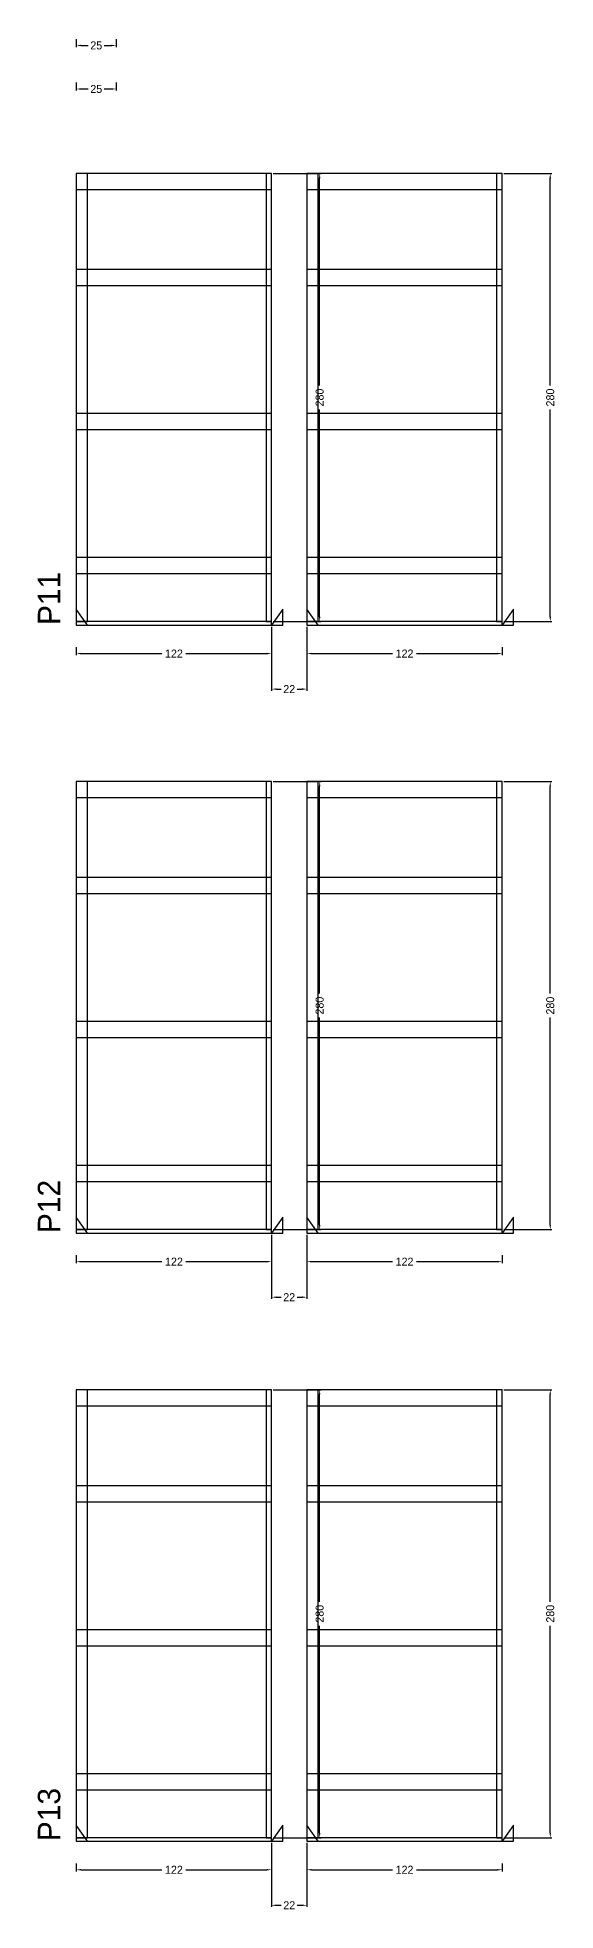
# Model space of a CAD drawing. Header units: centimetres. Extents: x -10500 to 4299, y -38766 to 295.
# Drawn here: x 3976 to 4299, y -4603 to -3433 of the extents above; entities that cross this region are included whole.
import ezdxf

# ---------------------------------------------------------------- set-up
doc = ezdxf.new("R2010")
doc.units = ezdxf.units.CM
for name, color, linetype in [('COTA', 241, 'Continuous'), ('NOMENCLATURA', 7, 'Continuous'), ('SARR_2.2x10', 60, 'Continuous'), ('SARR_2.2x7', 40, 'Continuous'), ('SARR_3.5x7', 81, 'Continuous')]:
    doc.layers.add(name, color=color, linetype=linetype)
doc.dimstyles.new('PAINEL-NOVA', dxfattribs={"dimtxt": 5, "dimasz": 3, "dimexe": 1, "dimexo": 1, "dimgap": 1, "dimtad": 1, "dimcen": 2.5, "dimazin": 3, "dimtfac": 1, "dimtmove": 0, "dimatfit": 3})

# ---------------------------------------------------------------- blocks, each defined once
blk = doc.blocks.new('_CLOSEDFILLED')
at = {"color": 0, "linetype": 'BYBLOCK'}
blk.add_solid([(-1, 0.16), (0, 0), (-1, -0.16)], dxfattribs=at)
blk = doc.blocks.new('*D271')
for p, q in [((4000, -3433.8), (4000, -3438.8)), ((4003, -3437.8), (4007.5, -3437.8)), ((4017.5, -3437.8), (4022, -3437.8)), ((4025, -3433.8), (4025, -3438.8))]:
    blk.add_line(p, q)
at = {"layer": 'Defpoints'}
for p in [(4000, -3432.8), (4000, -3437.8), (4025, -3432.8)]:
    blk.add_point(p, dxfattribs=at)
at = {"layer": 'SARR_2.2x10', "xscale": 3, "yscale": 3, "rotation": 180}
blk.add_blockref('_CLOSEDFILLED', (4000, -3437.8), dxfattribs=at)
at = {"layer": 'SARR_2.2x10', "xscale": 3, "yscale": 3}
blk.add_blockref('_CLOSEDFILLED', (4025, -3437.8), dxfattribs=at)
at = {"layer": 'SARR_2.2x10', "insert": (4012.5, -3437.8), "char_height": 5, "attachment_point": 5}
blk.add_mtext('25', dxfattribs=at)
blk = doc.blocks.new('*D276')
for p, q in [((4000, -3461), (4000, -3466)), ((4025, -3461), (4025, -3466)), ((4003, -3465), (4007.5, -3465)), ((4017.5, -3465), (4022, -3465))]:
    blk.add_line(p, q)
at = {"layer": 'Defpoints'}
for p in [(4000, -3460), (4025, -3460), (4000, -3465)]:
    blk.add_point(p, dxfattribs=at)
at = {"layer": 'SARR_2.2x10', "xscale": 3, "yscale": 3, "rotation": 180}
blk.add_blockref('_CLOSEDFILLED', (4000, -3465), dxfattribs=at)
at = {"layer": 'SARR_2.2x10', "xscale": 3, "yscale": 3}
blk.add_blockref('_CLOSEDFILLED', (4025, -3465), dxfattribs=at)
at = {"layer": 'SARR_2.2x10', "insert": (4012.5, -3465), "char_height": 5, "attachment_point": 5}
blk.add_mtext('25', dxfattribs=at)
blk = doc.blocks.new('*D297')
for p, q in [((4000, -3813.8), (4000, -3818.8)), ((4122, -3813.8), (4122, -3818.8)), ((4003, -3817.8), (4053.5, -3817.8)), ((4068.5, -3817.8), (4119, -3817.8))]:
    blk.add_line(p, q)
at = {"layer": 'Defpoints'}
for p in [(4000, -3812.8), (4122, -3812.8), (4000, -3817.8)]:
    blk.add_point(p, dxfattribs=at)
at = {"layer": 'SARR_2.2x10', "xscale": 3, "yscale": 3, "rotation": 180}
blk.add_blockref('_CLOSEDFILLED', (4000, -3817.8), dxfattribs=at)
at = {"layer": 'SARR_2.2x10', "xscale": 3, "yscale": 3}
blk.add_blockref('_CLOSEDFILLED', (4122, -3817.8), dxfattribs=at)
at = {"layer": 'SARR_2.2x10', "insert": (4061, -3817.8), "char_height": 5, "attachment_point": 5}
blk.add_mtext('122', dxfattribs=at)
blk = doc.blocks.new('*D298')
for p, q in [((4123, -3517.8), (4153, -3517.8)), ((4152, -3650.3), (4152, -3520.8)), ((4152, -3794.8), (4152, -3665.3)), ((4123, -3797.8), (4153, -3797.8))]:
    blk.add_line(p, q)
at = {"layer": 'Defpoints'}
for p in [(4122, -3517.8), (4122, -3797.8), (4152, -3797.8)]:
    blk.add_point(p, dxfattribs=at)
at = {"layer": 'SARR_2.2x10', "xscale": 3, "yscale": 3}
for p, rotation in [((4152, -3517.8), 90), ((4152, -3797.8), 270)]:
    blk.add_blockref('_CLOSEDFILLED', p, dxfattribs=dict(at, rotation=rotation))
at = {"layer": 'SARR_2.2x10', "insert": (4152, -3657.8), "char_height": 5, "attachment_point": 5, "rotation": 90}
blk.add_mtext('280', dxfattribs=at)
blk = doc.blocks.new('GRA-E')
at = {"layer": 'SARR_2.2x7'}
blk.add_lwpolyline([(0, 0), (7, 0), (0, 10)], close=True, dxfattribs=at)
blk = doc.blocks.new('GRA-D')
at = {"layer": 'SARR_2.2x7'}
blk.add_lwpolyline([(0, 0), (7, 0), (7, 10)], close=True, dxfattribs=at)
blk = doc.blocks.new('*D299')
for p, q in [((4144, -3813.8), (4144, -3818.8)), ((4266, -3813.8), (4266, -3818.8)), ((4147, -3817.8), (4197.5, -3817.8)), ((4212.5, -3817.8), (4263, -3817.8))]:
    blk.add_line(p, q)
at = {"layer": 'Defpoints'}
for p in [(4144, -3812.8), (4266, -3812.8), (4144, -3817.8)]:
    blk.add_point(p, dxfattribs=at)
at = {"layer": 'SARR_2.2x10', "xscale": 3, "yscale": 3, "rotation": 180}
blk.add_blockref('_CLOSEDFILLED', (4144, -3817.8), dxfattribs=at)
at = {"layer": 'SARR_2.2x10', "xscale": 3, "yscale": 3}
blk.add_blockref('_CLOSEDFILLED', (4266, -3817.8), dxfattribs=at)
at = {"layer": 'SARR_2.2x10', "insert": (4205, -3817.8), "char_height": 5, "attachment_point": 5}
blk.add_mtext('122', dxfattribs=at)
blk = doc.blocks.new('*D300')
for p, q in [((4267, -3517.8), (4297, -3517.8)), ((4296, -3650.3), (4296, -3520.8)), ((4296, -3794.8), (4296, -3665.3)), ((4267, -3797.8), (4297, -3797.8))]:
    blk.add_line(p, q)
at = {"layer": 'Defpoints'}
for p in [(4266, -3517.8), (4266, -3797.8), (4296, -3797.8)]:
    blk.add_point(p, dxfattribs=at)
at = {"layer": 'SARR_2.2x10', "xscale": 3, "yscale": 3}
for p, rotation in [((4296, -3517.8), 90), ((4296, -3797.8), 270)]:
    blk.add_blockref('_CLOSEDFILLED', p, dxfattribs=dict(at, rotation=rotation))
at = {"layer": 'SARR_2.2x10', "insert": (4296, -3657.8), "char_height": 5, "attachment_point": 5, "rotation": 90}
blk.add_mtext('280', dxfattribs=at)
blk = doc.blocks.new('*D301')
for p, q in [((4267, -3517.8), (4297, -3517.8)), ((4296, -3650.3), (4296, -3520.8)), ((4296, -3794.8), (4296, -3665.3)), ((4267, -3797.8), (4297, -3797.8))]:
    blk.add_line(p, q)
at = {"layer": 'Defpoints'}
for p in [(4266, -3517.8), (4266, -3797.8), (4296, -3797.8)]:
    blk.add_point(p, dxfattribs=at)
at = {"layer": 'SARR_2.2x10', "xscale": 3, "yscale": 3}
for p, rotation in [((4296, -3517.8), 90), ((4296, -3797.8), 270)]:
    blk.add_blockref('_CLOSEDFILLED', p, dxfattribs=dict(at, rotation=rotation))
at = {"layer": 'SARR_2.2x10', "insert": (4296, -3657.8), "char_height": 5, "attachment_point": 5, "rotation": 90}
blk.add_mtext('280', dxfattribs=at)
blk = doc.blocks.new('*D302')
for p, q in [((4267, -3517.8), (4297, -3517.8)), ((4296, -3650.3), (4296, -3520.8)), ((4296, -3794.8), (4296, -3665.3)), ((4267, -3797.8), (4297, -3797.8))]:
    blk.add_line(p, q)
at = {"layer": 'Defpoints'}
for p in [(4266, -3517.8), (4266, -3797.8), (4296, -3797.8)]:
    blk.add_point(p, dxfattribs=at)
at = {"layer": 'SARR_2.2x10', "xscale": 3, "yscale": 3}
for p, rotation in [((4296, -3517.8), 90), ((4296, -3797.8), 270)]:
    blk.add_blockref('_CLOSEDFILLED', p, dxfattribs=dict(at, rotation=rotation))
at = {"layer": 'SARR_2.2x10', "insert": (4296, -3657.8), "char_height": 5, "attachment_point": 5, "rotation": 90}
blk.add_mtext('280', dxfattribs=at)
blk = doc.blocks.new('*D303')
for p, q in [((4267, -3517.8), (4297, -3517.8)), ((4296, -3650.3), (4296, -3520.8)), ((4296, -3794.8), (4296, -3665.3)), ((4267, -3797.8), (4297, -3797.8))]:
    blk.add_line(p, q)
at = {"layer": 'Defpoints'}
for p in [(4266, -3517.8), (4266, -3797.8), (4296, -3797.8)]:
    blk.add_point(p, dxfattribs=at)
at = {"layer": 'SARR_2.2x10', "xscale": 3, "yscale": 3}
for p, rotation in [((4296, -3517.8), 90), ((4296, -3797.8), 270)]:
    blk.add_blockref('_CLOSEDFILLED', p, dxfattribs=dict(at, rotation=rotation))
at = {"layer": 'SARR_2.2x10', "insert": (4296, -3657.8), "char_height": 5, "attachment_point": 5, "rotation": 90}
blk.add_mtext('280', dxfattribs=at)
blk = doc.blocks.new('*D304')
for p, q in [((4267, -3517.8), (4297, -3517.8)), ((4296, -3650.3), (4296, -3520.8)), ((4296, -3794.8), (4296, -3665.3)), ((4267, -3797.8), (4297, -3797.8))]:
    blk.add_line(p, q)
at = {"layer": 'Defpoints'}
for p in [(4266, -3517.8), (4266, -3797.8), (4296, -3797.8)]:
    blk.add_point(p, dxfattribs=at)
at = {"layer": 'SARR_2.2x10', "xscale": 3, "yscale": 3}
for p, rotation in [((4296, -3517.8), 90), ((4296, -3797.8), 270)]:
    blk.add_blockref('_CLOSEDFILLED', p, dxfattribs=dict(at, rotation=rotation))
at = {"layer": 'SARR_2.2x10', "insert": (4296, -3657.8), "char_height": 5, "attachment_point": 5, "rotation": 90}
blk.add_mtext('280', dxfattribs=at)
blk = doc.blocks.new('*D305')
for p, q in [((4267, -3517.8), (4297, -3517.8)), ((4296, -3650.3), (4296, -3520.8)), ((4296, -3794.8), (4296, -3665.3)), ((4267, -3797.8), (4297, -3797.8))]:
    blk.add_line(p, q)
at = {"layer": 'Defpoints'}
for p in [(4266, -3517.8), (4266, -3797.8), (4296, -3797.8)]:
    blk.add_point(p, dxfattribs=at)
at = {"layer": 'SARR_2.2x10', "xscale": 3, "yscale": 3}
for p, rotation in [((4296, -3517.8), 90), ((4296, -3797.8), 270)]:
    blk.add_blockref('_CLOSEDFILLED', p, dxfattribs=dict(at, rotation=rotation))
at = {"layer": 'SARR_2.2x10', "insert": (4296, -3657.8), "char_height": 5, "attachment_point": 5, "rotation": 90}
blk.add_mtext('280', dxfattribs=at)
blk = doc.blocks.new('*D306')
for p, q in [((4267, -3517.8), (4297, -3517.8)), ((4296, -3650.3), (4296, -3520.8)), ((4296, -3794.8), (4296, -3665.3)), ((4267, -3797.8), (4297, -3797.8))]:
    blk.add_line(p, q)
at = {"layer": 'Defpoints'}
for p in [(4266, -3517.8), (4266, -3797.8), (4296, -3797.8)]:
    blk.add_point(p, dxfattribs=at)
at = {"layer": 'SARR_2.2x10', "xscale": 3, "yscale": 3}
for p, rotation in [((4296, -3517.8), 90), ((4296, -3797.8), 270)]:
    blk.add_blockref('_CLOSEDFILLED', p, dxfattribs=dict(at, rotation=rotation))
at = {"layer": 'SARR_2.2x10', "insert": (4296, -3657.8), "char_height": 5, "attachment_point": 5, "rotation": 90}
blk.add_mtext('280', dxfattribs=at)
blk = doc.blocks.new('*D307')
for p, q in [((4267, -3517.8), (4297, -3517.8)), ((4296, -3650.3), (4296, -3520.8)), ((4296, -3794.8), (4296, -3665.3)), ((4267, -3797.8), (4297, -3797.8))]:
    blk.add_line(p, q)
at = {"layer": 'Defpoints'}
for p in [(4266, -3517.8), (4266, -3797.8), (4296, -3797.8)]:
    blk.add_point(p, dxfattribs=at)
at = {"layer": 'SARR_2.2x10', "xscale": 3, "yscale": 3}
for p, rotation in [((4296, -3517.8), 90), ((4296, -3797.8), 270)]:
    blk.add_blockref('_CLOSEDFILLED', p, dxfattribs=dict(at, rotation=rotation))
at = {"layer": 'SARR_2.2x10', "insert": (4296, -3657.8), "char_height": 5, "attachment_point": 5, "rotation": 90}
blk.add_mtext('280', dxfattribs=at)
blk = doc.blocks.new('*D308')
for p, q in [((4267, -3517.8), (4297, -3517.8)), ((4296, -3650.3), (4296, -3520.8)), ((4296, -3794.8), (4296, -3665.3)), ((4267, -3797.8), (4297, -3797.8))]:
    blk.add_line(p, q)
at = {"layer": 'Defpoints'}
for p in [(4266, -3517.8), (4266, -3797.8), (4296, -3797.8)]:
    blk.add_point(p, dxfattribs=at)
at = {"layer": 'SARR_2.2x10', "xscale": 3, "yscale": 3}
for p, rotation in [((4296, -3517.8), 90), ((4296, -3797.8), 270)]:
    blk.add_blockref('_CLOSEDFILLED', p, dxfattribs=dict(at, rotation=rotation))
at = {"layer": 'SARR_2.2x10', "insert": (4296, -3657.8), "char_height": 5, "attachment_point": 5, "rotation": 90}
blk.add_mtext('280', dxfattribs=at)
blk = doc.blocks.new('*D309')
for p, q in [((4267, -3517.8), (4297, -3517.8)), ((4296, -3650.3), (4296, -3520.8)), ((4296, -3794.8), (4296, -3665.3)), ((4267, -3797.8), (4297, -3797.8))]:
    blk.add_line(p, q)
at = {"layer": 'Defpoints'}
for p in [(4266, -3517.8), (4266, -3797.8), (4296, -3797.8)]:
    blk.add_point(p, dxfattribs=at)
at = {"layer": 'SARR_2.2x10', "xscale": 3, "yscale": 3}
for p, rotation in [((4296, -3517.8), 90), ((4296, -3797.8), 270)]:
    blk.add_blockref('_CLOSEDFILLED', p, dxfattribs=dict(at, rotation=rotation))
at = {"layer": 'SARR_2.2x10', "insert": (4296, -3657.8), "char_height": 5, "attachment_point": 5, "rotation": 90}
blk.add_mtext('280', dxfattribs=at)
blk = doc.blocks.new('*D310')
for p, q in [((4122, -3801), (4122, -3841)), ((4144, -3801), (4144, -3841)), ((4125, -3840), (4128, -3840)), ((4138, -3840), (4141, -3840))]:
    blk.add_line(p, q)
at = {"layer": 'Defpoints'}
for p in [(4122, -3800), (4144, -3800), (4122, -3840)]:
    blk.add_point(p, dxfattribs=at)
at = {"layer": 'COTA', "xscale": 3, "yscale": 3, "rotation": 180}
blk.add_blockref('_CLOSEDFILLED', (4122, -3840), dxfattribs=at)
at = {"layer": 'COTA', "xscale": 3, "yscale": 3}
blk.add_blockref('_CLOSEDFILLED', (4144, -3840), dxfattribs=at)
at = {"layer": 'COTA', "insert": (4133, -3840), "char_height": 5, "attachment_point": 5}
blk.add_mtext('22', dxfattribs=at)
blk = doc.blocks.new('*D331')
for p, q in [((4000, -4193.8), (4000, -4198.8)), ((4003, -4197.8), (4053.5, -4197.8)), ((4068.5, -4197.8), (4119, -4197.8)), ((4122, -4193.8), (4122, -4198.8))]:
    blk.add_line(p, q)
at = {"layer": 'Defpoints'}
for p in [(4000, -4192.8), (4000, -4197.8), (4122, -4192.8)]:
    blk.add_point(p, dxfattribs=at)
at = {"layer": 'SARR_2.2x10', "xscale": 3, "yscale": 3, "rotation": 180}
blk.add_blockref('_CLOSEDFILLED', (4000, -4197.8), dxfattribs=at)
at = {"layer": 'SARR_2.2x10', "xscale": 3, "yscale": 3}
blk.add_blockref('_CLOSEDFILLED', (4122, -4197.8), dxfattribs=at)
at = {"layer": 'SARR_2.2x10', "insert": (4061, -4197.8), "char_height": 5, "attachment_point": 5}
blk.add_mtext('122', dxfattribs=at)
blk = doc.blocks.new('*D332')
for p, q in [((4123, -3897.8), (4153, -3897.8)), ((4152, -4030.3), (4152, -3900.8)), ((4152, -4174.8), (4152, -4045.3)), ((4123, -4177.8), (4153, -4177.8))]:
    blk.add_line(p, q)
at = {"layer": 'Defpoints'}
for p in [(4122, -3897.8), (4122, -4177.8), (4152, -4177.8)]:
    blk.add_point(p, dxfattribs=at)
at = {"layer": 'SARR_2.2x10', "xscale": 3, "yscale": 3}
for p, rotation in [((4152, -3897.8), 90), ((4152, -4177.8), 270)]:
    blk.add_blockref('_CLOSEDFILLED', p, dxfattribs=dict(at, rotation=rotation))
at = {"layer": 'SARR_2.2x10', "insert": (4152, -4037.8), "char_height": 5, "attachment_point": 5, "rotation": 90}
blk.add_mtext('280', dxfattribs=at)
blk = doc.blocks.new('*D333')
for p, q in [((4144, -4193.8), (4144, -4198.8)), ((4147, -4197.8), (4197.5, -4197.8)), ((4212.5, -4197.8), (4263, -4197.8)), ((4266, -4193.8), (4266, -4198.8))]:
    blk.add_line(p, q)
at = {"layer": 'Defpoints'}
for p in [(4144, -4192.8), (4144, -4197.8), (4266, -4192.8)]:
    blk.add_point(p, dxfattribs=at)
at = {"layer": 'SARR_2.2x10', "xscale": 3, "yscale": 3, "rotation": 180}
blk.add_blockref('_CLOSEDFILLED', (4144, -4197.8), dxfattribs=at)
at = {"layer": 'SARR_2.2x10', "xscale": 3, "yscale": 3}
blk.add_blockref('_CLOSEDFILLED', (4266, -4197.8), dxfattribs=at)
at = {"layer": 'SARR_2.2x10', "insert": (4205, -4197.8), "char_height": 5, "attachment_point": 5}
blk.add_mtext('122', dxfattribs=at)
blk = doc.blocks.new('*D334')
for p, q in [((4267, -3897.8), (4297, -3897.8)), ((4296, -4030.3), (4296, -3900.8)), ((4296, -4174.8), (4296, -4045.3)), ((4267, -4177.8), (4297, -4177.8))]:
    blk.add_line(p, q)
at = {"layer": 'Defpoints'}
for p in [(4266, -3897.8), (4266, -4177.8), (4296, -4177.8)]:
    blk.add_point(p, dxfattribs=at)
at = {"layer": 'SARR_2.2x10', "xscale": 3, "yscale": 3}
for p, rotation in [((4296, -3897.8), 90), ((4296, -4177.8), 270)]:
    blk.add_blockref('_CLOSEDFILLED', p, dxfattribs=dict(at, rotation=rotation))
at = {"layer": 'SARR_2.2x10', "insert": (4296, -4037.8), "char_height": 5, "attachment_point": 5, "rotation": 90}
blk.add_mtext('280', dxfattribs=at)
blk = doc.blocks.new('*D335')
for p, q in [((4267, -3897.8), (4297, -3897.8)), ((4296, -4030.3), (4296, -3900.8)), ((4296, -4174.8), (4296, -4045.3)), ((4267, -4177.8), (4297, -4177.8))]:
    blk.add_line(p, q)
at = {"layer": 'Defpoints'}
for p in [(4266, -3897.8), (4266, -4177.8), (4296, -4177.8)]:
    blk.add_point(p, dxfattribs=at)
at = {"layer": 'SARR_2.2x10', "xscale": 3, "yscale": 3}
for p, rotation in [((4296, -3897.8), 90), ((4296, -4177.8), 270)]:
    blk.add_blockref('_CLOSEDFILLED', p, dxfattribs=dict(at, rotation=rotation))
at = {"layer": 'SARR_2.2x10', "insert": (4296, -4037.8), "char_height": 5, "attachment_point": 5, "rotation": 90}
blk.add_mtext('280', dxfattribs=at)
blk = doc.blocks.new('*D336')
for p, q in [((4267, -3897.8), (4297, -3897.8)), ((4296, -4030.3), (4296, -3900.8)), ((4296, -4174.8), (4296, -4045.3)), ((4267, -4177.8), (4297, -4177.8))]:
    blk.add_line(p, q)
at = {"layer": 'Defpoints'}
for p in [(4266, -3897.8), (4266, -4177.8), (4296, -4177.8)]:
    blk.add_point(p, dxfattribs=at)
at = {"layer": 'SARR_2.2x10', "xscale": 3, "yscale": 3}
for p, rotation in [((4296, -3897.8), 90), ((4296, -4177.8), 270)]:
    blk.add_blockref('_CLOSEDFILLED', p, dxfattribs=dict(at, rotation=rotation))
at = {"layer": 'SARR_2.2x10', "insert": (4296, -4037.8), "char_height": 5, "attachment_point": 5, "rotation": 90}
blk.add_mtext('280', dxfattribs=at)
blk = doc.blocks.new('*D337')
for p, q in [((4267, -3897.8), (4297, -3897.8)), ((4296, -4030.3), (4296, -3900.8)), ((4296, -4174.8), (4296, -4045.3)), ((4267, -4177.8), (4297, -4177.8))]:
    blk.add_line(p, q)
at = {"layer": 'Defpoints'}
for p in [(4266, -3897.8), (4266, -4177.8), (4296, -4177.8)]:
    blk.add_point(p, dxfattribs=at)
at = {"layer": 'SARR_2.2x10', "xscale": 3, "yscale": 3}
for p, rotation in [((4296, -3897.8), 90), ((4296, -4177.8), 270)]:
    blk.add_blockref('_CLOSEDFILLED', p, dxfattribs=dict(at, rotation=rotation))
at = {"layer": 'SARR_2.2x10', "insert": (4296, -4037.8), "char_height": 5, "attachment_point": 5, "rotation": 90}
blk.add_mtext('280', dxfattribs=at)
blk = doc.blocks.new('*D338')
for p, q in [((4267, -3897.8), (4297, -3897.8)), ((4296, -4030.3), (4296, -3900.8)), ((4296, -4174.8), (4296, -4045.3)), ((4267, -4177.8), (4297, -4177.8))]:
    blk.add_line(p, q)
at = {"layer": 'Defpoints'}
for p in [(4266, -3897.8), (4266, -4177.8), (4296, -4177.8)]:
    blk.add_point(p, dxfattribs=at)
at = {"layer": 'SARR_2.2x10', "xscale": 3, "yscale": 3}
for p, rotation in [((4296, -3897.8), 90), ((4296, -4177.8), 270)]:
    blk.add_blockref('_CLOSEDFILLED', p, dxfattribs=dict(at, rotation=rotation))
at = {"layer": 'SARR_2.2x10', "insert": (4296, -4037.8), "char_height": 5, "attachment_point": 5, "rotation": 90}
blk.add_mtext('280', dxfattribs=at)
blk = doc.blocks.new('*D339')
for p, q in [((4267, -3897.8), (4297, -3897.8)), ((4296, -4030.3), (4296, -3900.8)), ((4296, -4174.8), (4296, -4045.3)), ((4267, -4177.8), (4297, -4177.8))]:
    blk.add_line(p, q)
at = {"layer": 'Defpoints'}
for p in [(4266, -3897.8), (4266, -4177.8), (4296, -4177.8)]:
    blk.add_point(p, dxfattribs=at)
at = {"layer": 'SARR_2.2x10', "xscale": 3, "yscale": 3}
for p, rotation in [((4296, -3897.8), 90), ((4296, -4177.8), 270)]:
    blk.add_blockref('_CLOSEDFILLED', p, dxfattribs=dict(at, rotation=rotation))
at = {"layer": 'SARR_2.2x10', "insert": (4296, -4037.8), "char_height": 5, "attachment_point": 5, "rotation": 90}
blk.add_mtext('280', dxfattribs=at)
blk = doc.blocks.new('*D340')
for p, q in [((4267, -3897.8), (4297, -3897.8)), ((4296, -4030.3), (4296, -3900.8)), ((4296, -4174.8), (4296, -4045.3)), ((4267, -4177.8), (4297, -4177.8))]:
    blk.add_line(p, q)
at = {"layer": 'Defpoints'}
for p in [(4266, -3897.8), (4266, -4177.8), (4296, -4177.8)]:
    blk.add_point(p, dxfattribs=at)
at = {"layer": 'SARR_2.2x10', "xscale": 3, "yscale": 3}
for p, rotation in [((4296, -3897.8), 90), ((4296, -4177.8), 270)]:
    blk.add_blockref('_CLOSEDFILLED', p, dxfattribs=dict(at, rotation=rotation))
at = {"layer": 'SARR_2.2x10', "insert": (4296, -4037.8), "char_height": 5, "attachment_point": 5, "rotation": 90}
blk.add_mtext('280', dxfattribs=at)
blk = doc.blocks.new('*D341')
for p, q in [((4267, -3897.8), (4297, -3897.8)), ((4296, -4030.3), (4296, -3900.8)), ((4296, -4174.8), (4296, -4045.3)), ((4267, -4177.8), (4297, -4177.8))]:
    blk.add_line(p, q)
at = {"layer": 'Defpoints'}
for p in [(4266, -3897.8), (4266, -4177.8), (4296, -4177.8)]:
    blk.add_point(p, dxfattribs=at)
at = {"layer": 'SARR_2.2x10', "xscale": 3, "yscale": 3}
for p, rotation in [((4296, -3897.8), 90), ((4296, -4177.8), 270)]:
    blk.add_blockref('_CLOSEDFILLED', p, dxfattribs=dict(at, rotation=rotation))
at = {"layer": 'SARR_2.2x10', "insert": (4296, -4037.8), "char_height": 5, "attachment_point": 5, "rotation": 90}
blk.add_mtext('280', dxfattribs=at)
blk = doc.blocks.new('*D342')
for p, q in [((4267, -3897.8), (4297, -3897.8)), ((4296, -4030.3), (4296, -3900.8)), ((4296, -4174.8), (4296, -4045.3)), ((4267, -4177.8), (4297, -4177.8))]:
    blk.add_line(p, q)
at = {"layer": 'Defpoints'}
for p in [(4266, -3897.8), (4266, -4177.8), (4296, -4177.8)]:
    blk.add_point(p, dxfattribs=at)
at = {"layer": 'SARR_2.2x10', "xscale": 3, "yscale": 3}
for p, rotation in [((4296, -3897.8), 90), ((4296, -4177.8), 270)]:
    blk.add_blockref('_CLOSEDFILLED', p, dxfattribs=dict(at, rotation=rotation))
at = {"layer": 'SARR_2.2x10', "insert": (4296, -4037.8), "char_height": 5, "attachment_point": 5, "rotation": 90}
blk.add_mtext('280', dxfattribs=at)
blk = doc.blocks.new('*D343')
for p, q in [((4267, -3897.8), (4297, -3897.8)), ((4296, -4030.3), (4296, -3900.8)), ((4296, -4174.8), (4296, -4045.3)), ((4267, -4177.8), (4297, -4177.8))]:
    blk.add_line(p, q)
at = {"layer": 'Defpoints'}
for p in [(4266, -3897.8), (4266, -4177.8), (4296, -4177.8)]:
    blk.add_point(p, dxfattribs=at)
at = {"layer": 'SARR_2.2x10', "xscale": 3, "yscale": 3}
for p, rotation in [((4296, -3897.8), 90), ((4296, -4177.8), 270)]:
    blk.add_blockref('_CLOSEDFILLED', p, dxfattribs=dict(at, rotation=rotation))
at = {"layer": 'SARR_2.2x10', "insert": (4296, -4037.8), "char_height": 5, "attachment_point": 5, "rotation": 90}
blk.add_mtext('280', dxfattribs=at)
blk = doc.blocks.new('*D344')
for p, q in [((4122, -4181), (4122, -4221)), ((4144, -4181), (4144, -4221)), ((4125, -4220), (4128, -4220)), ((4138, -4220), (4141, -4220))]:
    blk.add_line(p, q)
at = {"layer": 'Defpoints'}
for p in [(4122, -4180), (4144, -4180), (4122, -4220)]:
    blk.add_point(p, dxfattribs=at)
at = {"layer": 'COTA', "xscale": 3, "yscale": 3, "rotation": 180}
blk.add_blockref('_CLOSEDFILLED', (4122, -4220), dxfattribs=at)
at = {"layer": 'COTA', "xscale": 3, "yscale": 3}
blk.add_blockref('_CLOSEDFILLED', (4144, -4220), dxfattribs=at)
at = {"layer": 'COTA', "insert": (4133, -4220), "char_height": 5, "attachment_point": 5}
blk.add_mtext('22', dxfattribs=at)
blk = doc.blocks.new('*D365')
for p, q in [((4000, -4573.8), (4000, -4578.8)), ((4122, -4573.8), (4122, -4578.8)), ((4003, -4577.8), (4053.5, -4577.8)), ((4068.5, -4577.8), (4119, -4577.8))]:
    blk.add_line(p, q)
at = {"layer": 'Defpoints'}
for p in [(4000, -4572.8), (4122, -4572.8), (4000, -4577.8)]:
    blk.add_point(p, dxfattribs=at)
at = {"layer": 'SARR_2.2x10', "xscale": 3, "yscale": 3, "rotation": 180}
blk.add_blockref('_CLOSEDFILLED', (4000, -4577.8), dxfattribs=at)
at = {"layer": 'SARR_2.2x10', "xscale": 3, "yscale": 3}
blk.add_blockref('_CLOSEDFILLED', (4122, -4577.8), dxfattribs=at)
at = {"layer": 'SARR_2.2x10', "insert": (4061, -4577.8), "char_height": 5, "attachment_point": 5}
blk.add_mtext('122', dxfattribs=at)
blk = doc.blocks.new('*D366')
for p, q in [((4123, -4277.8), (4153, -4277.8)), ((4152, -4410.3), (4152, -4280.8)), ((4152, -4554.8), (4152, -4425.3)), ((4123, -4557.8), (4153, -4557.8))]:
    blk.add_line(p, q)
at = {"layer": 'Defpoints'}
for p in [(4122, -4277.8), (4122, -4557.8), (4152, -4557.8)]:
    blk.add_point(p, dxfattribs=at)
at = {"layer": 'SARR_2.2x10', "xscale": 3, "yscale": 3}
for p, rotation in [((4152, -4277.8), 90), ((4152, -4557.8), 270)]:
    blk.add_blockref('_CLOSEDFILLED', p, dxfattribs=dict(at, rotation=rotation))
at = {"layer": 'SARR_2.2x10', "insert": (4152, -4417.8), "char_height": 5, "attachment_point": 5, "rotation": 90}
blk.add_mtext('280', dxfattribs=at)
blk = doc.blocks.new('*D367')
for p, q in [((4144, -4573.8), (4144, -4578.8)), ((4266, -4573.8), (4266, -4578.8)), ((4147, -4577.8), (4197.5, -4577.8)), ((4212.5, -4577.8), (4263, -4577.8))]:
    blk.add_line(p, q)
at = {"layer": 'Defpoints'}
for p in [(4144, -4572.8), (4266, -4572.8), (4144, -4577.8)]:
    blk.add_point(p, dxfattribs=at)
at = {"layer": 'SARR_2.2x10', "xscale": 3, "yscale": 3, "rotation": 180}
blk.add_blockref('_CLOSEDFILLED', (4144, -4577.8), dxfattribs=at)
at = {"layer": 'SARR_2.2x10', "xscale": 3, "yscale": 3}
blk.add_blockref('_CLOSEDFILLED', (4266, -4577.8), dxfattribs=at)
at = {"layer": 'SARR_2.2x10', "insert": (4205, -4577.8), "char_height": 5, "attachment_point": 5}
blk.add_mtext('122', dxfattribs=at)
blk = doc.blocks.new('*D368')
for p, q in [((4267, -4277.8), (4297, -4277.8)), ((4296, -4410.3), (4296, -4280.8)), ((4296, -4554.8), (4296, -4425.3)), ((4267, -4557.8), (4297, -4557.8))]:
    blk.add_line(p, q)
at = {"layer": 'Defpoints'}
for p in [(4266, -4277.8), (4266, -4557.8), (4296, -4557.8)]:
    blk.add_point(p, dxfattribs=at)
at = {"layer": 'SARR_2.2x10', "xscale": 3, "yscale": 3}
for p, rotation in [((4296, -4277.8), 90), ((4296, -4557.8), 270)]:
    blk.add_blockref('_CLOSEDFILLED', p, dxfattribs=dict(at, rotation=rotation))
at = {"layer": 'SARR_2.2x10', "insert": (4296, -4417.8), "char_height": 5, "attachment_point": 5, "rotation": 90}
blk.add_mtext('280', dxfattribs=at)
blk = doc.blocks.new('*D369')
for p, q in [((4267, -4277.8), (4297, -4277.8)), ((4296, -4410.3), (4296, -4280.8)), ((4296, -4554.8), (4296, -4425.3)), ((4267, -4557.8), (4297, -4557.8))]:
    blk.add_line(p, q)
at = {"layer": 'Defpoints'}
for p in [(4266, -4277.8), (4266, -4557.8), (4296, -4557.8)]:
    blk.add_point(p, dxfattribs=at)
at = {"layer": 'SARR_2.2x10', "xscale": 3, "yscale": 3}
for p, rotation in [((4296, -4277.8), 90), ((4296, -4557.8), 270)]:
    blk.add_blockref('_CLOSEDFILLED', p, dxfattribs=dict(at, rotation=rotation))
at = {"layer": 'SARR_2.2x10', "insert": (4296, -4417.8), "char_height": 5, "attachment_point": 5, "rotation": 90}
blk.add_mtext('280', dxfattribs=at)
blk = doc.blocks.new('*D370')
for p, q in [((4267, -4277.8), (4297, -4277.8)), ((4296, -4410.3), (4296, -4280.8)), ((4296, -4554.8), (4296, -4425.3)), ((4267, -4557.8), (4297, -4557.8))]:
    blk.add_line(p, q)
at = {"layer": 'Defpoints'}
for p in [(4266, -4277.8), (4266, -4557.8), (4296, -4557.8)]:
    blk.add_point(p, dxfattribs=at)
at = {"layer": 'SARR_2.2x10', "xscale": 3, "yscale": 3}
for p, rotation in [((4296, -4277.8), 90), ((4296, -4557.8), 270)]:
    blk.add_blockref('_CLOSEDFILLED', p, dxfattribs=dict(at, rotation=rotation))
at = {"layer": 'SARR_2.2x10', "insert": (4296, -4417.8), "char_height": 5, "attachment_point": 5, "rotation": 90}
blk.add_mtext('280', dxfattribs=at)
blk = doc.blocks.new('*D371')
for p, q in [((4267, -4277.8), (4297, -4277.8)), ((4296, -4410.3), (4296, -4280.8)), ((4296, -4554.8), (4296, -4425.3)), ((4267, -4557.8), (4297, -4557.8))]:
    blk.add_line(p, q)
at = {"layer": 'Defpoints'}
for p in [(4266, -4277.8), (4266, -4557.8), (4296, -4557.8)]:
    blk.add_point(p, dxfattribs=at)
at = {"layer": 'SARR_2.2x10', "xscale": 3, "yscale": 3}
for p, rotation in [((4296, -4277.8), 90), ((4296, -4557.8), 270)]:
    blk.add_blockref('_CLOSEDFILLED', p, dxfattribs=dict(at, rotation=rotation))
at = {"layer": 'SARR_2.2x10', "insert": (4296, -4417.8), "char_height": 5, "attachment_point": 5, "rotation": 90}
blk.add_mtext('280', dxfattribs=at)
blk = doc.blocks.new('*D372')
for p, q in [((4267, -4277.8), (4297, -4277.8)), ((4296, -4410.3), (4296, -4280.8)), ((4296, -4554.8), (4296, -4425.3)), ((4267, -4557.8), (4297, -4557.8))]:
    blk.add_line(p, q)
at = {"layer": 'Defpoints'}
for p in [(4266, -4277.8), (4266, -4557.8), (4296, -4557.8)]:
    blk.add_point(p, dxfattribs=at)
at = {"layer": 'SARR_2.2x10', "xscale": 3, "yscale": 3}
for p, rotation in [((4296, -4277.8), 90), ((4296, -4557.8), 270)]:
    blk.add_blockref('_CLOSEDFILLED', p, dxfattribs=dict(at, rotation=rotation))
at = {"layer": 'SARR_2.2x10', "insert": (4296, -4417.8), "char_height": 5, "attachment_point": 5, "rotation": 90}
blk.add_mtext('280', dxfattribs=at)
blk = doc.blocks.new('*D373')
for p, q in [((4267, -4277.8), (4297, -4277.8)), ((4296, -4410.3), (4296, -4280.8)), ((4296, -4554.8), (4296, -4425.3)), ((4267, -4557.8), (4297, -4557.8))]:
    blk.add_line(p, q)
at = {"layer": 'Defpoints'}
for p in [(4266, -4277.8), (4266, -4557.8), (4296, -4557.8)]:
    blk.add_point(p, dxfattribs=at)
at = {"layer": 'SARR_2.2x10', "xscale": 3, "yscale": 3}
for p, rotation in [((4296, -4277.8), 90), ((4296, -4557.8), 270)]:
    blk.add_blockref('_CLOSEDFILLED', p, dxfattribs=dict(at, rotation=rotation))
at = {"layer": 'SARR_2.2x10', "insert": (4296, -4417.8), "char_height": 5, "attachment_point": 5, "rotation": 90}
blk.add_mtext('280', dxfattribs=at)
blk = doc.blocks.new('*D374')
for p, q in [((4267, -4277.8), (4297, -4277.8)), ((4296, -4410.3), (4296, -4280.8)), ((4296, -4554.8), (4296, -4425.3)), ((4267, -4557.8), (4297, -4557.8))]:
    blk.add_line(p, q)
at = {"layer": 'Defpoints'}
for p in [(4266, -4277.8), (4266, -4557.8), (4296, -4557.8)]:
    blk.add_point(p, dxfattribs=at)
at = {"layer": 'SARR_2.2x10', "xscale": 3, "yscale": 3}
for p, rotation in [((4296, -4277.8), 90), ((4296, -4557.8), 270)]:
    blk.add_blockref('_CLOSEDFILLED', p, dxfattribs=dict(at, rotation=rotation))
at = {"layer": 'SARR_2.2x10', "insert": (4296, -4417.8), "char_height": 5, "attachment_point": 5, "rotation": 90}
blk.add_mtext('280', dxfattribs=at)
blk = doc.blocks.new('*D375')
for p, q in [((4267, -4277.8), (4297, -4277.8)), ((4296, -4410.3), (4296, -4280.8)), ((4296, -4554.8), (4296, -4425.3)), ((4267, -4557.8), (4297, -4557.8))]:
    blk.add_line(p, q)
at = {"layer": 'Defpoints'}
for p in [(4266, -4277.8), (4266, -4557.8), (4296, -4557.8)]:
    blk.add_point(p, dxfattribs=at)
at = {"layer": 'SARR_2.2x10', "xscale": 3, "yscale": 3}
for p, rotation in [((4296, -4277.8), 90), ((4296, -4557.8), 270)]:
    blk.add_blockref('_CLOSEDFILLED', p, dxfattribs=dict(at, rotation=rotation))
at = {"layer": 'SARR_2.2x10', "insert": (4296, -4417.8), "char_height": 5, "attachment_point": 5, "rotation": 90}
blk.add_mtext('280', dxfattribs=at)
blk = doc.blocks.new('*D376')
for p, q in [((4267, -4277.8), (4297, -4277.8)), ((4296, -4410.3), (4296, -4280.8)), ((4296, -4554.8), (4296, -4425.3)), ((4267, -4557.8), (4297, -4557.8))]:
    blk.add_line(p, q)
at = {"layer": 'Defpoints'}
for p in [(4266, -4277.8), (4266, -4557.8), (4296, -4557.8)]:
    blk.add_point(p, dxfattribs=at)
at = {"layer": 'SARR_2.2x10', "xscale": 3, "yscale": 3}
for p, rotation in [((4296, -4277.8), 90), ((4296, -4557.8), 270)]:
    blk.add_blockref('_CLOSEDFILLED', p, dxfattribs=dict(at, rotation=rotation))
at = {"layer": 'SARR_2.2x10', "insert": (4296, -4417.8), "char_height": 5, "attachment_point": 5, "rotation": 90}
blk.add_mtext('280', dxfattribs=at)
blk = doc.blocks.new('*D377')
for p, q in [((4267, -4277.8), (4297, -4277.8)), ((4296, -4410.3), (4296, -4280.8)), ((4296, -4554.8), (4296, -4425.3)), ((4267, -4557.8), (4297, -4557.8))]:
    blk.add_line(p, q)
at = {"layer": 'Defpoints'}
for p in [(4266, -4277.8), (4266, -4557.8), (4296, -4557.8)]:
    blk.add_point(p, dxfattribs=at)
at = {"layer": 'SARR_2.2x10', "xscale": 3, "yscale": 3}
for p, rotation in [((4296, -4277.8), 90), ((4296, -4557.8), 270)]:
    blk.add_blockref('_CLOSEDFILLED', p, dxfattribs=dict(at, rotation=rotation))
at = {"layer": 'SARR_2.2x10', "insert": (4296, -4417.8), "char_height": 5, "attachment_point": 5, "rotation": 90}
blk.add_mtext('280', dxfattribs=at)
blk = doc.blocks.new('*D378')
for p, q in [((4122, -4561), (4122, -4601)), ((4144, -4561), (4144, -4601)), ((4125, -4600), (4128, -4600)), ((4138, -4600), (4141, -4600))]:
    blk.add_line(p, q)
at = {"layer": 'Defpoints'}
for p in [(4122, -4560), (4144, -4560), (4122, -4600)]:
    blk.add_point(p, dxfattribs=at)
at = {"layer": 'COTA', "xscale": 3, "yscale": 3, "rotation": 180}
blk.add_blockref('_CLOSEDFILLED', (4122, -4600), dxfattribs=at)
at = {"layer": 'COTA', "xscale": 3, "yscale": 3}
blk.add_blockref('_CLOSEDFILLED', (4144, -4600), dxfattribs=at)
at = {"layer": 'COTA', "insert": (4133, -4600), "char_height": 5, "attachment_point": 5}
blk.add_mtext('22', dxfattribs=at)

msp = doc.modelspace()

# ---------------------------------------------------------------- linework, layer by layer
at = {"layer": 'SARR_2.2x10'}
for p, q in [((4122, -3517.8), (4000, -3517.8)), ((4000, -3517.8), (4000, -3527.8)), ((4122, -3527.8), (4122, -3517.8)), ((4266, -3517.8), (4144, -3517.8)), ((4144, -3517.8), (4144, -3527.8)), ((4266, -3527.8), (4266, -3517.8)), ((4000, -3527.8), (4122, -3527.8)), ((4144, -3527.8), (4266, -3527.8)), ((4122, -3577.8), (4000, -3577.8)), ((4000, -3577.8), (4000, -3587.8)), ((4122, -3587.8), (4122, -3577.8)), ((4266, -3577.8), (4144, -3577.8)), ((4144, -3577.8), (4144, -3587.8)), ((4266, -3587.8), (4266, -3577.8)), ((4000, -3587.8), (4122, -3587.8)), ((4144, -3587.8), (4266, -3587.8)), ((4122, -3667.8), (4000, -3667.8)), ((4000, -3667.8), (4000, -3677.8)), ((4122, -3677.8), (4122, -3667.8)), ((4266, -3667.8), (4144, -3667.8)), ((4144, -3667.8), (4144, -3677.8)), ((4266, -3677.8), (4266, -3667.8)), ((4000, -3677.8), (4122, -3677.8)), ((4144, -3677.8), (4266, -3677.8)), ((4122, -3757.8), (4000, -3757.8)), ((4000, -3757.8), (4000, -3767.8)), ((4000, -3767.8), (4122, -3767.8)), ((4122, -3767.8), (4122, -3757.8)), ((4266, -3757.8), (4144, -3757.8)), ((4144, -3757.8), (4144, -3767.8)), ((4144, -3767.8), (4266, -3767.8)), ((4266, -3767.8), (4266, -3757.8)), ((4122, -3897.8), (4000, -3897.8)), ((4000, -3897.8), (4000, -3907.8)), ((4000, -3907.8), (4122, -3907.8)), ((4122, -3907.8), (4122, -3897.8)), ((4266, -3897.8), (4144, -3897.8)), ((4144, -3897.8), (4144, -3907.8)), ((4144, -3907.8), (4266, -3907.8)), ((4266, -3907.8), (4266, -3897.8)), ((4122, -3957.8), (4000, -3957.8)), ((4000, -3957.8), (4000, -3967.8)), ((4000, -3967.8), (4122, -3967.8)), ((4122, -3967.8), (4122, -3957.8)), ((4266, -3957.8), (4144, -3957.8)), ((4144, -3957.8), (4144, -3967.8)), ((4144, -3967.8), (4266, -3967.8)), ((4266, -3967.8), (4266, -3957.8)), ((4122, -4047.8), (4000, -4047.8)), ((4000, -4047.8), (4000, -4057.8)), ((4122, -4057.8), (4122, -4047.8)), ((4266, -4047.8), (4144, -4047.8)), ((4144, -4047.8), (4144, -4057.8)), ((4266, -4057.8), (4266, -4047.8)), ((4000, -4057.8), (4122, -4057.8)), ((4144, -4057.8), (4266, -4057.8)), ((4122, -4137.8), (4000, -4137.8)), ((4000, -4137.8), (4000, -4147.8)), ((4122, -4147.8), (4122, -4137.8)), ((4266, -4137.8), (4144, -4137.8)), ((4144, -4137.8), (4144, -4147.8)), ((4266, -4147.8), (4266, -4137.8)), ((4000, -4147.8), (4122, -4147.8)), ((4144, -4147.8), (4266, -4147.8)), ((4122, -4277.8), (4000, -4277.8)), ((4000, -4277.8), (4000, -4287.8)), ((4122, -4287.8), (4122, -4277.8)), ((4266, -4277.8), (4144, -4277.8)), ((4144, -4277.8), (4144, -4287.8)), ((4266, -4287.8), (4266, -4277.8)), ((4000, -4287.8), (4122, -4287.8)), ((4144, -4287.8), (4266, -4287.8)), ((4122, -4337.8), (4000, -4337.8)), ((4000, -4337.8), (4000, -4347.8)), ((4122, -4347.8), (4122, -4337.8)), ((4266, -4337.8), (4144, -4337.8)), ((4144, -4337.8), (4144, -4347.8)), ((4266, -4347.8), (4266, -4337.8)), ((4000, -4347.8), (4122, -4347.8)), ((4144, -4347.8), (4266, -4347.8)), ((4122, -4427.8), (4000, -4427.8)), ((4000, -4427.8), (4000, -4437.8)), ((4122, -4437.8), (4122, -4427.8)), ((4266, -4427.8), (4144, -4427.8)), ((4144, -4427.8), (4144, -4437.8)), ((4266, -4437.8), (4266, -4427.8)), ((4000, -4437.8), (4122, -4437.8)), ((4144, -4437.8), (4266, -4437.8)), ((4122, -4517.8), (4000, -4517.8)), ((4000, -4517.8), (4000, -4527.8)), ((4122, -4527.8), (4122, -4517.8)), ((4266, -4517.8), (4144, -4517.8)), ((4144, -4517.8), (4144, -4527.8)), ((4266, -4527.8), (4266, -4517.8)), ((4000, -4527.8), (4122, -4527.8)), ((4144, -4527.8), (4266, -4527.8))]:
    msp.add_line(p, q, dxfattribs=at)
at = {"layer": 'SARR_2.2x7'}
for p, q in [((4007, -3517.8), (4000, -3517.8)), ((4000, -3517.8), (4000, -3797.8)), ((4007, -3797.8), (4007, -3517.8)), ((4266, -3517.8), (4262.5, -3517.8)), ((4262.5, -3517.8), (4262.5, -3797.8)), ((4266, -3797.8), (4266, -3517.8)), ((4122, -3797.8), (4000, -3797.8)), ((4000, -3797.8), (4000, -3800)), ((4000, -3797.8), (4007, -3797.8)), ((4000, -3800), (4122, -3800)), ((4122, -3800), (4122, -3797.8)), ((4266, -3797.8), (4144, -3797.8)), ((4144, -3797.8), (4144, -3800)), ((4144, -3800), (4266, -3800)), ((4262.5, -3797.8), (4266, -3797.8)), ((4266, -3800), (4266, -3797.8)), ((4007, -3897.8), (4000, -3897.8)), ((4000, -3897.8), (4000, -4177.8)), ((4007, -4177.8), (4007, -3897.8)), ((4266, -3897.8), (4262.5, -3897.8)), ((4262.5, -3897.8), (4262.5, -4177.8)), ((4266, -4177.8), (4266, -3897.8)), ((4122, -4177.8), (4000, -4177.8)), ((4000, -4177.8), (4000, -4180)), ((4000, -4177.8), (4007, -4177.8)), ((4122, -4180), (4122, -4177.8)), ((4266, -4177.8), (4144, -4177.8)), ((4144, -4177.8), (4144, -4180)), ((4262.5, -4177.8), (4266, -4177.8)), ((4266, -4180), (4266, -4177.8)), ((4000, -4180), (4122, -4180)), ((4144, -4180), (4266, -4180)), ((4007, -4277.8), (4000, -4277.8)), ((4000, -4277.8), (4000, -4557.8)), ((4007, -4557.8), (4007, -4277.8)), ((4266, -4277.8), (4262.5, -4277.8)), ((4262.5, -4277.8), (4262.5, -4557.8)), ((4266, -4557.8), (4266, -4277.8)), ((4122, -4557.8), (4000, -4557.8)), ((4000, -4557.8), (4000, -4560)), ((4000, -4557.8), (4007, -4557.8)), ((4000, -4560), (4122, -4560)), ((4122, -4560), (4122, -4557.8)), ((4266, -4557.8), (4144, -4557.8)), ((4144, -4557.8), (4144, -4560)), ((4144, -4560), (4266, -4560)), ((4262.5, -4557.8), (4266, -4557.8)), ((4266, -4560), (4266, -4557.8))]:
    msp.add_line(p, q, dxfattribs=at)
at = {"layer": 'SARR_3.5x7'}
for p, q in [((4122, -3517.8), (4118.5, -3517.8)), ((4118.5, -3517.8), (4118.5, -3797.8)), ((4122, -3797.8), (4122, -3517.8)), ((4151, -3517.8), (4144, -3517.8)), ((4144, -3517.8), (4144, -3797.8)), ((4151, -3797.8), (4151, -3517.8)), ((4118.5, -3797.8), (4122, -3797.8)), ((4144, -3797.8), (4151, -3797.8)), ((4122, -3897.8), (4118.5, -3897.8)), ((4118.5, -3897.8), (4118.5, -4177.8)), ((4122, -4177.8), (4122, -3897.8)), ((4151, -3897.8), (4144, -3897.8)), ((4144, -3897.8), (4144, -4177.8)), ((4151, -4177.8), (4151, -3897.8)), ((4118.5, -4177.8), (4122, -4177.8)), ((4144, -4177.8), (4151, -4177.8)), ((4122, -4277.8), (4118.5, -4277.8)), ((4118.5, -4277.8), (4118.5, -4557.8)), ((4122, -4557.8), (4122, -4277.8)), ((4151, -4277.8), (4144, -4277.8)), ((4144, -4277.8), (4144, -4557.8)), ((4151, -4557.8), (4151, -4277.8)), ((4118.5, -4557.8), (4122, -4557.8)), ((4144, -4557.8), (4151, -4557.8))]:
    msp.add_line(p, q, dxfattribs=at)

# ---------------------------------------------------------------- block references
at = {"layer": 'SARR_2.2x7'}
for name, p in [('GRA-E', (4000, -3800)), ('GRA-D', (4122, -3800)), ('GRA-E', (4144, -3800)), ('GRA-D', (4266, -3800)), ('GRA-E', (4000, -4180)), ('GRA-D', (4122, -4180)), ('GRA-E', (4144, -4180)), ('GRA-D', (4266, -4180)), ('GRA-E', (4000, -4560)), ('GRA-D', (4122, -4560)), ('GRA-E', (4144, -4560)), ('GRA-D', (4266, -4560))]:
    msp.add_blockref(name, p, dxfattribs=at)

# ---------------------------------------------------------------- texts
at = {"layer": 'NOMENCLATURA'}
for s, p in [('P11', (3990, -3800)), ('P12', (3990, -4180)), ('P13', (3990, -4560))]:
    msp.add_text(s, height=14, rotation=90, dxfattribs=at).set_placement(p)

# ---------------------------------------------------------------- dimensions: what is measured, and where the dimension line sits
at = {"layer": 'COTA'}
for base, p1, p2, picture, middle in [((4122, -3840), (4122, -3800), (4144, -3800), '*D310', (4133, -3840)), ((4122, -4220), (4122, -4180), (4144, -4180), '*D344', (4133, -4220)), ((4122, -4600), (4122, -4560), (4144, -4560), '*D378', (4133, -4600))]:
    dim = msp.add_linear_dim(base=base, p1=p1, p2=p2, dimstyle='PAINEL-NOVA', dxfattribs=at)
    dim.commit()
    dim.dimension.update_dxf_attribs({"geometry": picture, "text_midpoint": middle})
at = {"layer": 'SARR_2.2x10'}
for base, p1, p2, picture, middle in [((4000, -3437.8), (4000, -3432.8), (4025, -3432.8), '*D271', (4012.5, -3437.8)), ((4000, -3465), (4000, -3460), (4025, -3460), '*D276', (4012.5, -3465)), ((4000, -3817.8), (4000, -3812.8), (4122, -3812.8), '*D297', (4061, -3817.8)), ((4144, -3817.8), (4144, -3812.8), (4266, -3812.8), '*D299', (4205, -3817.8)), ((4000, -4197.8), (4000, -4192.8), (4122, -4192.8), '*D331', (4061, -4197.8)), ((4144, -4197.8), (4144, -4192.8), (4266, -4192.8), '*D333', (4205, -4197.8)), ((4000, -4577.8), (4000, -4572.8), (4122, -4572.8), '*D365', (4061, -4577.8)), ((4144, -4577.8), (4144, -4572.8), (4266, -4572.8), '*D367', (4205, -4577.8))]:
    dim = msp.add_linear_dim(base=base, p1=p1, p2=p2, dimstyle='PAINEL-NOVA', dxfattribs=at)
    dim.commit()
    dim.dimension.update_dxf_attribs({"geometry": picture, "text_midpoint": middle})
for base, p1, p2, picture, middle in [((4152, -3797.8), (4122, -3797.8), (4122, -3517.8), '*D298', (4152, -3657.8)), ((4296, -3797.8), (4266, -3797.8), (4266, -3517.8), '*D300', (4296, -3657.8)), ((4296, -3797.8), (4266, -3797.8), (4266, -3517.8), '*D301', (4296, -3657.8)), ((4296, -3797.8), (4266, -3797.8), (4266, -3517.8), '*D302', (4296, -3657.8)), ((4296, -3797.8), (4266, -3797.8), (4266, -3517.8), '*D303', (4296, -3657.8)), ((4296, -3797.8), (4266, -3797.8), (4266, -3517.8), '*D304', (4296, -3657.8)), ((4296, -3797.8), (4266, -3797.8), (4266, -3517.8), '*D305', (4296, -3657.8)), ((4296, -3797.8), (4266, -3797.8), (4266, -3517.8), '*D306', (4296, -3657.8)), ((4296, -3797.8), (4266, -3797.8), (4266, -3517.8), '*D307', (4296, -3657.8)), ((4296, -3797.8), (4266, -3797.8), (4266, -3517.8), '*D308', (4296, -3657.8)), ((4296, -3797.8), (4266, -3797.8), (4266, -3517.8), '*D309', (4296, -3657.8)), ((4152, -4177.8), (4122, -4177.8), (4122, -3897.8), '*D332', (4152, -4037.8)), ((4296, -4177.8), (4266, -4177.8), (4266, -3897.8), '*D334', (4296, -4037.8)), ((4296, -4177.8), (4266, -4177.8), (4266, -3897.8), '*D335', (4296, -4037.8)), ((4296, -4177.8), (4266, -4177.8), (4266, -3897.8), '*D336', (4296, -4037.8)), ((4296, -4177.8), (4266, -4177.8), (4266, -3897.8), '*D337', (4296, -4037.8)), ((4296, -4177.8), (4266, -4177.8), (4266, -3897.8), '*D338', (4296, -4037.8)), ((4296, -4177.8), (4266, -4177.8), (4266, -3897.8), '*D339', (4296, -4037.8)), ((4296, -4177.8), (4266, -4177.8), (4266, -3897.8), '*D340', (4296, -4037.8)), ((4296, -4177.8), (4266, -4177.8), (4266, -3897.8), '*D341', (4296, -4037.8)), ((4296, -4177.8), (4266, -4177.8), (4266, -3897.8), '*D342', (4296, -4037.8)), ((4296, -4177.8), (4266, -4177.8), (4266, -3897.8), '*D343', (4296, -4037.8)), ((4152, -4557.8), (4122, -4557.8), (4122, -4277.8), '*D366', (4152, -4417.8)), ((4296, -4557.8), (4266, -4557.8), (4266, -4277.8), '*D368', (4296, -4417.8)), ((4296, -4557.8), (4266, -4557.8), (4266, -4277.8), '*D369', (4296, -4417.8)), ((4296, -4557.8), (4266, -4557.8), (4266, -4277.8), '*D370', (4296, -4417.8)), ((4296, -4557.8), (4266, -4557.8), (4266, -4277.8), '*D371', (4296, -4417.8)), ((4296, -4557.8), (4266, -4557.8), (4266, -4277.8), '*D372', (4296, -4417.8)), ((4296, -4557.8), (4266, -4557.8), (4266, -4277.8), '*D373', (4296, -4417.8)), ((4296, -4557.8), (4266, -4557.8), (4266, -4277.8), '*D374', (4296, -4417.8)), ((4296, -4557.8), (4266, -4557.8), (4266, -4277.8), '*D375', (4296, -4417.8)), ((4296, -4557.8), (4266, -4557.8), (4266, -4277.8), '*D376', (4296, -4417.8)), ((4296, -4557.8), (4266, -4557.8), (4266, -4277.8), '*D377', (4296, -4417.8))]:
    dim = msp.add_linear_dim(base=base, p1=p1, p2=p2, angle=90, dimstyle='PAINEL-NOVA', dxfattribs=at)
    dim.commit()
    dim.dimension.update_dxf_attribs({"geometry": picture, "text_midpoint": middle})

doc.saveas('drawing.dxf')
